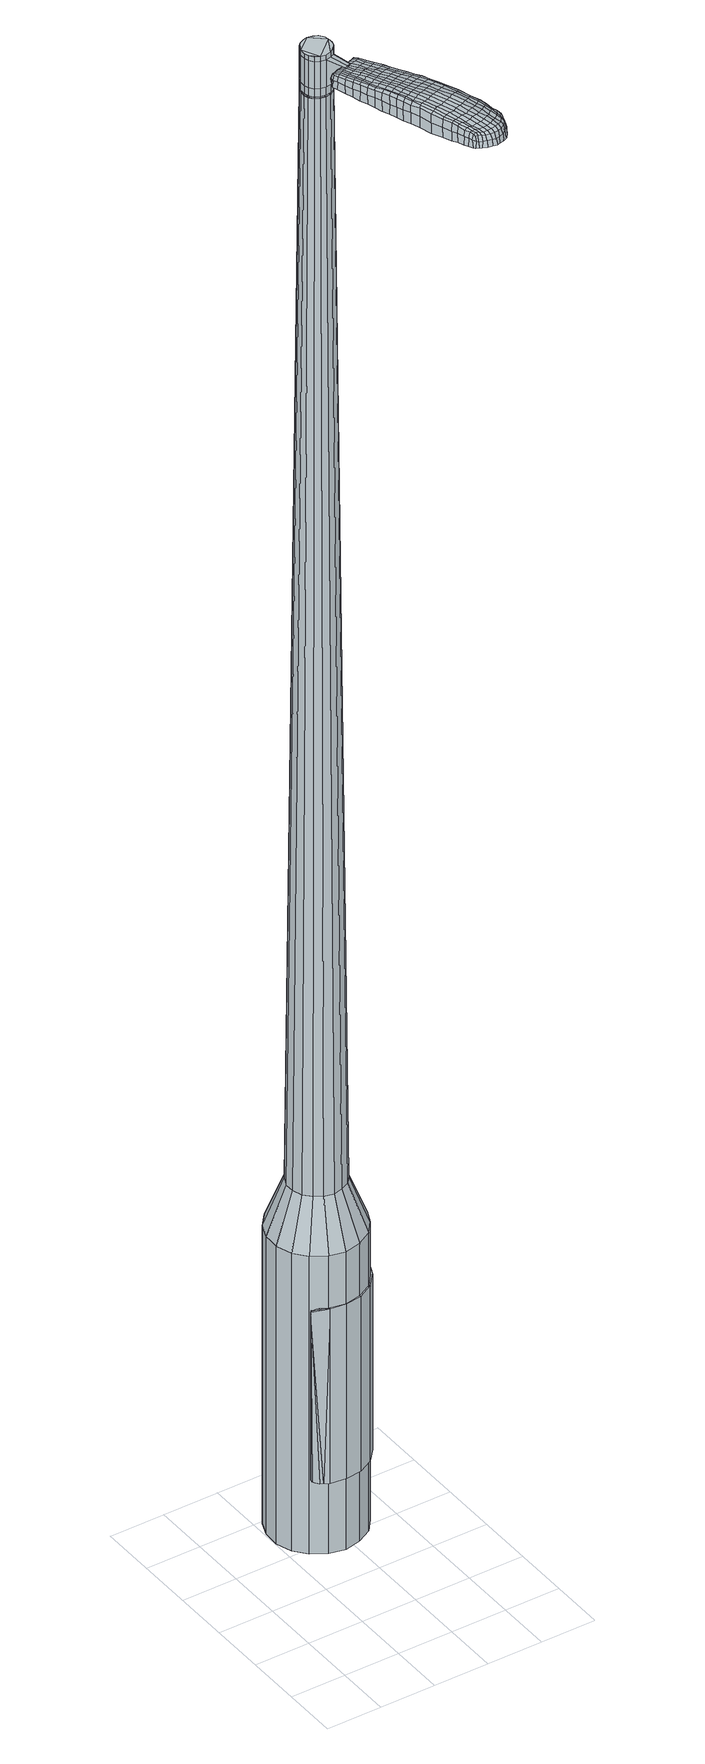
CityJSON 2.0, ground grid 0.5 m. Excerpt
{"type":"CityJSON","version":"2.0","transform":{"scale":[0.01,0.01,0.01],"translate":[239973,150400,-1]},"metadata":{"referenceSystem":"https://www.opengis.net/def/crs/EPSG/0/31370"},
"CityObjects":{
"object1":{"type":"GenericCityObject","attributes":{"cluster":816,"mean_distance_to_centroid":0.321,"new_centroid_x":239973.91,"new_centroid_y":150401.78,"mean_distance_to_camera":9.88,"H1":4.93,"H2":5.12,"Z_final":110.14,"cluster2":-1,"proj_x":239967.3,"proj_y":150404.04,"id_line":24055,"bearing_l":18.87,"distance":6.99,"orientation":"right","G_obj":288.87},"geometry":[{"type":"MultiSurface","lod":"2","boundaries":[[[0,1,2,3]],[[1,4,5,2]],[[4,6,7,5]],[[6,8,9,7]],[[8,10,11,9]],[[10,12,13,11]],[[12,14,15,13]],[[14,16,17,15]],[[16,18,19,17]],[[18,20,21,19]],[[20,22,23,21]],[[22,24,25,23]],[[24,26,27,25]],[[26,28,29,27]],[[28,30,31,29]],[[30,32,33,31]],[[32,34,35,33]],[[34,0,3,35]],[[36,37,38,39]],[[38,40,41,42]],[[41,43,42]],[[42,44,45,46]],[[45,47,46]],[[46,48,49,50]],[[49,51,50]],[[42,46,50,38]],[[50,52,39,38]],[[53,36,39]],[[2,5,7,35]],[[7,9,11,15]],[[11,13,15]],[[15,17,19,23]],[[19,21,23]],[[23,25,27,31]],[[27,29,31]],[[15,23,31,7]],[[31,33,35,7]],[[3,2,35]],[[1,0,54,55]],[[0,34,56,54]],[[34,32,57,56]],[[32,30,58,57]],[[30,28,59,58]],[[28,26,60,59]],[[26,24,61,60]],[[24,22,62,61]],[[22,20,63,62]],[[20,18,64,63]],[[18,16,65,64]],[[16,14,66,65]],[[14,12,67,66]],[[12,10,68,67]],[[10,8,69,68]],[[8,6,70,69]],[[6,4,71,70]],[[4,1,55,71]],[[55,54,72,73]],[[54,56,74,72]],[[56,57,75,74]],[[57,58,76,75]],[[58,59,77,76]],[[59,60,78,77]],[[60,61,79,78]],[[61,62,80,79]],[[62,63,81,80]],[[63,64,82,81]],[[64,65,83,82]],[[65,66,84,83]],[[66,67,85,84]],[[67,68,86,85]],[[68,69,87,86]],[[69,70,88,87]],[[70,71,89,88]],[[71,55,73,89]],[[90,91,92,93]],[[94,95,91,90]],[[96,97,95,94]],[[76,98,97,96]],[[77,99,98,76]],[[100,101,99,77]],[[102,103,101,100]],[[80,104,103,102]],[[105,106,104,80]],[[82,107,106,105]],[[83,108,107,82]],[[109,110,108,83]],[[111,112,110,109]],[[113,114,112,111]],[[115,116,114,113]],[[117,118,116,115]],[[119,120,118,117]],[[93,92,120,119]],[[121,122,123,124]],[[125,121,124,126]],[[127,125,126,128]],[[129,127,128,130]],[[131,129,130,132]],[[133,131,132,134]],[[135,133,134,136]],[[137,135,136,138]],[[139,137,138,140]],[[141,139,140,142]],[[143,141,142,144]],[[145,143,144,146]],[[147,145,146,148]],[[149,147,148,150]],[[151,149,150,152]],[[153,151,152,154]],[[73,72,90,93]],[[72,74,94,90]],[[74,75,96,94]],[[75,76,96]],[[78,100,77]],[[78,79,102,100]],[[79,80,102]],[[81,105,80]],[[81,82,105]],[[84,109,83]],[[84,85,111,109]],[[85,86,113,111]],[[86,87,115,113]],[[87,88,117,115]],[[88,89,119,117]],[[89,73,93,119]],[[155,156,92,91]],[[156,157,120,92]],[[157,158,118,120]],[[158,159,116,118]],[[159,160,114,116]],[[160,161,112,114]],[[161,162,110,112]],[[162,108,110]],[[163,106,107]],[[163,104,106]],[[164,103,104]],[[164,165,101,103]],[[165,99,101]],[[166,97,98]],[[166,167,95,97]],[[167,155,91,95]],[[39,52,153,168]],[[156,155,169,154]],[[53,39,168,122]],[[155,167,123,169]],[[36,53,122,121]],[[167,166,124,123]],[[37,36,121,125]],[[166,98,126,124]],[[38,37,125,127]],[[98,99,128,126]],[[40,38,127,129]],[[99,165,130,128]],[[41,40,129,131]],[[165,164,132,130]],[[43,41,131,133]],[[164,104,134,132]],[[42,43,133,135]],[[104,163,136,134]],[[44,42,135,137]],[[163,107,138,136]],[[45,44,137,139]],[[107,108,140,138]],[[47,45,139,141]],[[108,162,142,140]],[[46,47,141,143]],[[162,161,144,142]],[[48,46,143,145]],[[161,160,146,144]],[[49,48,145,147]],[[160,159,148,146]],[[51,49,147,149]],[[159,158,150,148]],[[50,51,149,151]],[[158,157,152,150]],[[52,50,151,153]],[[157,156,154,152]],[[153,154,170,171]],[[154,169,172,170]],[[169,123,173,172]],[[123,122,174,173]],[[122,168,175,174]],[[168,153,171,175]],[[176,177,178,179]],[[180,176,179,181]],[[176,180,182,183]],[[177,176,183,184]],[[185,186,187,188]],[[189,185,188,190]],[[185,189,191,192]],[[186,185,192,193]],[[194,195,196,197]],[[198,194,197,199]],[[194,198,200,201]],[[195,194,201,202]],[[203,204,205,206]],[[207,203,206,208]],[[203,207,209,210]],[[204,203,210,211]],[[212,213,214,215]],[[216,212,215,217]],[[212,216,218,219]],[[213,212,219,220]],[[221,222,223,224]],[[225,221,224,226]],[[221,225,227,228]],[[222,221,228,229]],[[230,231,232,233]],[[222,230,233,223]],[[230,222,229,234]],[[231,230,234,235]],[[236,237,238,239]],[[231,236,239,232]],[[236,231,235,240]],[[237,236,240,241]],[[242,180,181,243]],[[237,242,243,238]],[[242,237,241,244]],[[180,242,244,182]],[[245,246,247,248]],[[249,245,248,250]],[[245,249,251,252]],[[246,245,252,253]],[[254,255,256,257]],[[246,254,257,247]],[[254,246,253,258]],[[255,254,258,259]],[[260,261,262,263]],[[255,260,263,256]],[[260,255,259,264]],[[261,260,264,265]],[[266,267,268,269]],[[261,266,269,262]],[[266,261,265,270]],[[267,266,270,271]],[[272,177,184,273]],[[267,272,273,268]],[[272,267,271,274]],[[177,272,274,178]],[[275,276,277,278]],[[279,275,278,280]],[[275,279,281,282]],[[276,275,282,283]],[[284,285,286,287]],[[276,284,287,277]],[[284,276,283,288]],[[285,284,288,289]],[[290,291,292,293]],[[285,290,293,286]],[[290,285,289,294]],[[291,290,294,295]],[[296,189,190,297]],[[291,296,297,292]],[[296,291,295,298]],[[189,296,298,191]],[[299,300,301,302]],[[303,299,302,304]],[[299,303,305,306]],[[300,299,306,307]],[[308,309,310,311]],[[300,308,311,301]],[[308,300,307,312]],[[309,308,312,313]],[[314,315,316,317]],[[309,314,317,310]],[[314,309,313,318]],[[315,314,318,319]],[[320,321,322,323]],[[315,320,323,316]],[[320,315,319,324]],[[321,320,324,325]],[[326,186,193,327]],[[321,326,327,322]],[[326,321,325,328]],[[186,326,328,187]],[[329,215,214,330]],[[331,329,330,332]],[[329,331,333,334]],[[215,329,334,217]],[[335,331,332,336]],[[337,335,336,338]],[[335,337,339,340]],[[331,335,340,333]],[[341,337,338,342]],[[343,341,342,344]],[[341,343,345,346]],[[337,341,346,339]],[[347,343,344,348]],[[349,347,348,350]],[[347,349,351,352]],[[343,347,352,345]],[[353,349,350,354]],[[204,353,354,205]],[[353,204,211,355]],[[349,353,355,351]],[[356,357,202,201]],[[358,356,201,200]],[[356,358,359,360]],[[357,356,360,361]],[[362,363,361,360]],[[364,362,360,359]],[[362,364,365,366]],[[363,362,366,367]],[[368,369,367,366]],[[370,368,366,365]],[[368,370,371,372]],[[369,368,372,373]],[[374,375,373,372]],[[376,374,372,371]],[[374,376,209,207]],[[375,374,207,208]],[[377,378,379,380]],[[279,377,380,281]],[[377,279,280,381]],[[378,377,381,382]],[[383,198,199,384]],[[378,383,384,379]],[[383,378,382,385]],[[198,383,385,200]],[[386,387,388,389]],[[225,386,389,227]],[[386,225,226,390]],[[387,386,390,391]],[[392,393,394,395]],[[387,392,395,388]],[[392,387,391,396]],[[393,392,396,397]],[[398,195,202,399]],[[393,398,399,394]],[[398,393,397,400]],[[195,398,400,196]],[[401,402,403,404]],[[183,401,404,184]],[[401,183,182,405]],[[402,401,405,406]],[[407,408,409,410]],[[402,407,410,403]],[[407,402,406,411]],[[408,407,411,412]],[[413,206,205,414]],[[408,413,414,409]],[[413,408,412,415]],[[206,413,415,208]],[[416,417,418,419]],[[188,416,419,190]],[[416,188,187,420]],[[417,416,420,421]],[[422,210,209,423]],[[417,422,423,418]],[[422,417,421,424]],[[210,422,424,211]],[[425,426,427,428]],[[303,425,428,305]],[[425,303,304,429]],[[426,425,429,430]],[[431,216,217,432]],[[426,431,432,427]],[[431,426,430,433]],[[216,431,433,218]],[[434,435,436,437]],[[249,434,437,251]],[[434,249,250,438]],[[435,434,438,439]],[[440,441,442,443]],[[435,440,443,436]],[[440,435,439,444]],[[441,440,444,445]],[[446,213,220,447]],[[441,446,447,442]],[[446,441,445,448]],[[213,446,448,214]],[[449,450,439,438]],[[248,449,438,250]],[[449,248,247,451]],[[450,449,451,452]],[[453,454,445,444]],[[450,453,444,439]],[[453,450,452,455]],[[454,453,455,456]],[[457,330,214,448]],[[454,457,448,445]],[[457,454,456,458]],[[330,457,458,332]],[[459,460,461,462]],[[306,459,462,307]],[[459,306,305,428]],[[460,459,428,427]],[[463,334,333,464]],[[460,463,464,461]],[[463,460,427,432]],[[334,463,432,217]],[[465,466,452,451]],[[257,465,451,247]],[[465,257,256,467]],[[466,465,467,468]],[[469,470,456,455]],[[466,469,455,452]],[[469,466,468,471]],[[470,469,471,472]],[[473,336,332,458]],[[470,473,458,456]],[[473,470,472,474]],[[336,473,474,338]],[[475,476,477,478]],[[312,475,478,313]],[[475,312,307,462]],[[476,475,462,461]],[[479,340,339,480]],[[476,479,480,477]],[[479,476,461,464]],[[340,479,464,333]],[[481,482,468,467]],[[263,481,467,256]],[[481,263,262,483]],[[482,481,483,484]],[[485,486,472,471]],[[482,485,471,468]],[[485,482,484,487]],[[486,485,487,488]],[[489,342,338,474]],[[486,489,474,472]],[[489,486,488,490]],[[342,489,490,344]],[[491,492,493,494]],[[318,491,494,319]],[[491,318,313,478]],[[492,491,478,477]],[[495,346,345,496]],[[492,495,496,493]],[[495,492,477,480]],[[346,495,480,339]],[[497,498,484,483]],[[269,497,483,262]],[[497,269,268,499]],[[498,497,499,500]],[[501,502,488,487]],[[498,501,487,484]],[[501,498,500,503]],[[502,501,503,504]],[[505,348,344,490]],[[502,505,490,488]],[[505,502,504,506]],[[348,505,506,350]],[[507,508,509,510]],[[324,507,510,325]],[[507,324,319,494]],[[508,507,494,493]],[[511,352,351,512]],[[508,511,512,509]],[[511,508,493,496]],[[352,511,496,345]],[[513,514,500,499]],[[273,513,499,268]],[[513,273,184,404]],[[514,513,404,403]],[[515,516,504,503]],[[514,515,503,500]],[[515,514,403,410]],[[516,515,410,409]],[[517,354,350,506]],[[516,517,506,504]],[[517,516,409,414]],[[354,517,414,205]],[[518,519,421,420]],[[328,518,420,187]],[[518,328,325,510]],[[519,518,510,509]],[[520,355,211,424]],[[519,520,424,421]],[[520,519,509,512]],[[355,520,512,351]],[[521,522,382,381]],[[278,521,381,280]],[[521,278,277,523]],[[522,521,523,524]],[[525,358,200,385]],[[522,525,385,382]],[[525,522,524,526]],[[358,525,526,359]],[[527,528,529,530]],[[228,527,530,229]],[[527,228,227,389]],[[528,527,389,388]],[[531,532,533,534]],[[528,531,534,529]],[[531,528,388,395]],[[532,531,395,394]],[[535,357,361,536]],[[532,535,536,533]],[[535,532,394,399]],[[357,535,399,202]],[[537,538,524,523]],[[287,537,523,277]],[[537,287,286,539]],[[538,537,539,540]],[[541,364,359,526]],[[538,541,526,524]],[[541,538,540,542]],[[364,541,542,365]],[[543,544,545,546]],[[234,543,546,235]],[[543,234,229,530]],[[544,543,530,529]],[[547,548,549,550]],[[544,547,550,545]],[[547,544,529,534]],[[548,547,534,533]],[[551,363,367,552]],[[548,551,552,549]],[[551,548,533,536]],[[363,551,536,361]],[[553,554,540,539]],[[293,553,539,286]],[[553,293,292,555]],[[554,553,555,556]],[[557,370,365,542]],[[554,557,542,540]],[[557,554,556,558]],[[370,557,558,371]],[[559,560,561,562]],[[240,559,562,241]],[[559,240,235,546]],[[560,559,546,545]],[[563,564,565,566]],[[560,563,566,561]],[[563,560,545,550]],[[564,563,550,549]],[[567,369,373,568]],[[564,567,568,565]],[[567,564,549,552]],[[369,567,552,367]],[[569,570,556,555]],[[297,569,555,292]],[[569,297,190,419]],[[570,569,419,418]],[[571,376,371,558]],[[570,571,558,556]],[[571,570,418,423]],[[376,571,423,209]],[[572,573,406,405]],[[244,572,405,182]],[[572,244,241,562]],[[573,572,562,561]],[[574,575,412,411]],[[573,574,411,406]],[[574,573,561,566]],[[575,574,566,565]],[[576,375,208,415]],[[575,576,415,412]],[[576,575,565,568]],[[375,576,568,373]],[[577,578,579,580]],[[580,579,581,582]],[[583,581,579,584]],[[584,579,578,585]],[[586,587,588,589]],[[589,588,590,591]],[[592,590,588,593]],[[593,588,587,594]],[[595,596,597,598]],[[598,597,599,600]],[[601,599,597,602]],[[602,597,596,603]],[[604,605,606,607]],[[607,606,608,609]],[[610,608,606,611]],[[611,606,605,612]],[[613,614,615,616]],[[616,615,617,618]],[[619,617,615,620]],[[620,615,614,621]],[[622,623,624,625]],[[625,624,626,627]],[[628,626,624,629]],[[629,624,623,630]],[[631,632,633,634]],[[634,633,623,622]],[[630,623,633,635]],[[635,633,632,636]],[[637,638,639,640]],[[640,639,632,631]],[[636,632,639,641]],[[641,639,638,642]],[[582,581,643,644]],[[644,643,638,637]],[[642,638,643,645]],[[645,643,581,583]],[[646,647,648,649]],[[649,648,650,651]],[[652,650,648,653]],[[653,648,647,654]],[[655,656,657,658]],[[658,657,647,646]],[[654,647,657,659]],[[659,657,656,660]],[[661,662,663,664]],[[664,663,656,655]],[[660,656,663,665]],[[665,663,662,666]],[[667,668,669,670]],[[670,669,662,661]],[[666,662,669,671]],[[671,669,668,672]],[[585,578,673,674]],[[674,673,668,667]],[[672,668,673,675]],[[675,673,578,577]],[[676,677,678,679]],[[679,678,680,681]],[[682,680,678,683]],[[683,678,677,684]],[[685,686,687,688]],[[688,687,677,676]],[[684,677,687,689]],[[689,687,686,690]],[[691,692,693,694]],[[694,693,686,685]],[[690,686,693,695]],[[695,693,692,696]],[[591,590,697,698]],[[698,697,692,691]],[[696,692,697,699]],[[699,697,590,592]],[[700,701,702,703]],[[703,702,704,705]],[[706,704,702,707]],[[707,702,701,708]],[[709,710,711,712]],[[712,711,701,700]],[[708,701,711,713]],[[713,711,710,714]],[[715,716,717,718]],[[718,717,710,709]],[[714,710,717,719]],[[719,717,716,720]],[[721,722,723,724]],[[724,723,716,715]],[[720,716,723,725]],[[725,723,722,726]],[[594,587,727,728]],[[728,727,722,721]],[[726,722,727,729]],[[729,727,587,586]],[[613,616,730,731]],[[731,730,732,733]],[[734,732,730,174]],[[174,730,616,618]],[[733,732,735,736]],[[736,735,737,738]],[[739,737,735,740]],[[740,735,732,734]],[[738,737,741,742]],[[742,741,743,744]],[[745,743,741,746]],[[746,741,737,739]],[[744,743,747,748]],[[748,747,749,750]],[[751,749,747,752]],[[752,747,743,745]],[[750,749,753,754]],[[754,753,605,604]],[[612,605,753,755]],[[755,753,749,751]],[[603,756,757,602]],[[602,757,758,601]],[[759,758,757,760]],[[760,757,756,761]],[[761,762,763,760]],[[760,763,764,759]],[[765,764,763,766]],[[766,763,762,767]],[[767,768,769,766]],[[766,769,770,765]],[[771,770,769,772]],[[772,769,768,773]],[[773,774,775,772]],[[772,775,776,771]],[[610,776,775,608]],[[608,775,774,609]],[[777,778,779,780]],[[780,779,680,682]],[[681,680,779,781]],[[781,779,778,782]],[[600,599,783,784]],[[784,783,778,777]],[[782,778,783,785]],[[785,783,599,601]],[[786,787,788,789]],[[789,788,626,628]],[[627,626,788,790]],[[790,788,787,791]],[[792,793,794,795]],[[795,794,787,786]],[[791,787,794,796]],[[796,794,793,797]],[[603,596,798,799]],[[799,798,793,792]],[[797,793,798,800]],[[800,798,596,595]],[[801,802,803,804]],[[804,803,584,585]],[[583,584,803,805]],[[805,803,802,806]],[[807,808,809,810]],[[810,809,802,801]],[[806,802,809,811]],[[811,809,808,812]],[[604,607,813,814]],[[814,813,808,807]],[[812,808,813,815]],[[815,813,607,609]],[[816,817,818,819]],[[819,818,589,591]],[[586,589,818,820]],[[820,818,817,821]],[[610,611,822,823]],[[823,822,817,816]],[[821,817,822,824]],[[824,822,611,612]],[[825,826,827,828]],[[828,827,704,706]],[[704,827,705]],[[705,827,826,829]],[[618,617,830,831]],[[831,830,826,825]],[[829,826,830,832]],[[832,830,617,619]],[[833,834,835,836]],[[836,835,650,652]],[[651,650,835,837]],[[837,835,834,838]],[[839,840,841,842]],[[842,841,834,833]],[[838,834,841,843]],[[843,841,840,844]],[[621,614,845,846]],[[846,845,840,839]],[[844,840,845,847]],[[847,845,614,613]],[[838,848,849,837]],[[837,849,649,651]],[[646,649,849,850]],[[850,849,848,851]],[[844,852,853,843]],[[843,853,848,838]],[[851,848,853,854]],[[854,853,852,855]],[[613,731,856,847]],[[847,856,852,844]],[[855,852,856,857]],[[857,856,731,733]],[[858,859,860,861]],[[861,860,707,708]],[[706,707,860,828]],[[828,860,859,825]],[[734,174,862,863]],[[863,862,859,858]],[[825,859,862,831]],[[831,862,174,618]],[[851,864,850]],[[850,864,658,646]],[[655,658,864,865]],[[855,866,867,854]],[[854,867,864,851]],[[865,864,867,868]],[[868,867,866,869]],[[733,736,870,857]],[[857,870,866,855]],[[869,866,870,871]],[[871,870,736,738]],[[872,873,874,875]],[[875,874,713,714]],[[708,713,874,861]],[[861,874,873,858]],[[739,740,876,877]],[[877,876,873,872]],[[858,873,876,863]],[[863,876,740,734]],[[878,879,865]],[[865,879,664,655]],[[661,664,879,880]],[[880,879,878,881]],[[869,882,883,868]],[[868,883,878,865]],[[881,878,883,884]],[[884,883,882,885]],[[738,742,886,871]],[[871,886,882,869]],[[885,882,886,887]],[[887,886,742,744]],[[888,889,890,891]],[[891,890,719,720]],[[714,719,890,875]],[[875,890,889,872]],[[745,746,892,893]],[[893,892,889,888]],[[872,889,892,877]],[[877,892,746,739]],[[881,894,895,880]],[[880,895,670,661]],[[667,670,895,896]],[[896,895,894,897]],[[885,898,899,884]],[[884,899,894,881]],[[897,894,899,900]],[[900,899,898,901]],[[744,748,902,887]],[[887,902,898,885]],[[901,898,902,903]],[[903,902,748,750]],[[904,905,906,907]],[[907,906,725,726]],[[720,725,906,891]],[[891,906,905,888]],[[751,752,908,909]],[[909,908,905,904]],[[888,905,908,893]],[[893,908,752,745]],[[897,910,911,896]],[[896,911,674,667]],[[585,674,911,804]],[[804,911,910,801]],[[901,912,913,900]],[[900,913,910,897]],[[801,910,913,810]],[[810,913,912,807]],[[750,754,914,903]],[[903,914,912,901]],[[807,912,914,814]],[[814,914,754,604]],[[821,915,916,820]],[[820,916,729,586]],[[726,729,916,907]],[[907,916,915,904]],[[612,755,917,824]],[[824,917,915,821]],[[904,915,917,909]],[[909,917,755,751]],[[782,918,919,781]],[[781,919,679,681]],[[676,679,919,920]],[[920,919,918,921]],[[601,758,922,785]],[[785,922,918,782]],[[921,918,922,923]],[[923,922,758,759]],[[924,925,926,927]],[[927,926,629,630]],[[628,629,926,789]],[[789,926,925,786]],[[928,929,930,931]],[[931,930,925,924]],[[786,925,930,795]],[[795,930,929,792]],[[761,756,932,933]],[[933,932,929,928]],[[792,929,932,799]],[[799,932,756,603]],[[921,934,935,920]],[[920,935,688,676]],[[685,688,935,936]],[[936,935,934,937]],[[759,764,938,923]],[[923,938,934,921]],[[937,934,938,939]],[[939,938,764,765]],[[940,941,942,943]],[[943,942,635,636]],[[630,635,942,927]],[[927,942,941,924]],[[944,945,946,947]],[[947,946,941,940]],[[924,941,946,931]],[[931,946,945,928]],[[767,762,948,949]],[[949,948,945,944]],[[928,945,948,933]],[[933,948,762,761]],[[937,950,951,936]],[[936,951,694,685]],[[691,694,951,952]],[[952,951,950,953]],[[765,770,954,939]],[[939,954,950,937]],[[953,950,954,955]],[[955,954,770,771]],[[956,957,958,959]],[[959,958,641,642]],[[636,641,958,943]],[[943,958,957,940]],[[960,961,962,963]],[[963,962,957,956]],[[940,957,962,947]],[[947,962,961,944]],[[773,768,964,965]],[[965,964,961,960]],[[944,961,964,949]],[[949,964,768,767]],[[953,966,967,952]],[[952,967,698,691]],[[591,698,967,819]],[[819,967,966,816]],[[771,776,968,955]],[[955,968,966,953]],[[816,966,968,823]],[[823,968,776,610]],[[806,969,970,805]],[[805,970,645,583]],[[642,645,970,959]],[[959,970,969,956]],[[812,971,972,811]],[[811,972,969,806]],[[956,969,972,963]],[[963,972,971,960]],[[609,774,973,815]],[[815,973,971,812]],[[960,971,973,965]],[[965,973,774,773]],[[577,580,179,178]],[[580,582,181,179]],[[592,593,192,191]],[[593,594,193,192]],[[595,598,197,196]],[[598,600,199,197]],[[619,620,219,218]],[[620,621,220,219]],[[622,625,224,223]],[[625,627,226,224]],[[631,634,233,232]],[[634,622,223,233]],[[637,640,239,238]],[[640,631,232,239]],[[582,644,243,181]],[[644,637,238,243]],[[652,653,252,251]],[[653,654,253,252]],[[654,659,258,253]],[[659,660,259,258]],[[660,665,264,259]],[[665,666,265,264]],[[666,671,270,265]],[[671,672,271,270]],[[672,675,274,271]],[[675,577,178,274]],[[682,683,282,281]],[[683,684,283,282]],[[684,689,288,283]],[[689,690,289,288]],[[690,695,294,289]],[[695,696,295,294]],[[696,699,298,295]],[[699,592,191,298]],[[700,703,302,301]],[[703,705,304,302]],[[709,712,311,310]],[[712,700,301,311]],[[715,718,317,316]],[[718,709,310,317]],[[721,724,323,322]],[[724,715,316,323]],[[594,728,327,193]],[[728,721,322,327]],[[777,780,380,379]],[[780,682,281,380]],[[600,784,384,199]],[[784,777,379,384]],[[627,790,390,226]],[[790,791,391,390]],[[791,796,396,391]],[[796,797,397,396]],[[797,800,400,397]],[[800,595,196,400]],[[705,429,304]],[[705,829,430,429]],[[829,832,433,430]],[[832,619,218,433]],[[833,836,437,436]],[[836,652,251,437]],[[839,842,443,442]],[[842,833,436,443]],[[621,846,447,220]],[[846,839,442,447]],[[974,975,976,977]],[[978,979,977,976]],[[980,981,982,983]],[[984,985,986,987]],[[975,988,989,976]],[[990,978,976,989]],[[991,980,983,992]],[[993,994,985,984]],[[988,995,996,989]],[[996,997,990,989]],[[998,991,992,999]],[[1000,994,993,1001]],[[995,1002,1003,996]],[[1003,1004,997,996]],[[1005,998,999,1006]],[[1007,1000,1001,1008]],[[1009,1010,1011,1012]],[[1013,1014,1010,1009]],[[1013,1015,1016,1014]],[[1015,1017,1018,1016]],[[1019,1020,1021,1022]],[[1023,1024,1020,1019]],[[1025,1026,1024,1023]],[[1027,1028,1026,1025]],[[1022,1011,1010,1019]],[[1019,1010,1014,1023]],[[1014,1016,1025,1023]],[[1016,1018,1027,1025]],[[983,982,979,978]],[[992,983,978,990]],[[997,999,992,990]],[[1004,1006,999,997]],[[984,987,981,980]],[[993,984,980,991]],[[1001,993,991,998]],[[1008,1001,998,1005]],[[985,1009,1012,986]],[[994,1013,1009,985]],[[1015,1013,994,1000]],[[1017,1015,1000,1007]],[[1029,1030,1031,1032]],[[1031,1033,1034,1035]],[[1031,1035,1036,1037]],[[1031,1037,1032]],[[1038,1029,1032,1039]],[[1040,1039,1032,1041]],[[1042,1041,1032]],[[1043,1031,1030,1044]],[[1045,1043,1044,1046]],[[1047,1045,1046,1048]],[[1049,1047,1048,1050]],[[1051,1049,1050,1052]],[[1052,1053,1054,1055]],[[1052,1055,1056,1057]],[[1052,1057,1058,1059]],[[1058,1060,1061,1062]],[[1058,1062,1063,1064]],[[1058,1064,1059]],[[1052,1059,1051]],[[1065,1066,1030,1029]],[[1067,1068,1033,1031]],[[1069,1070,1042,1032]],[[1066,1071,1044,1030]],[[1072,1067,1031,1043]],[[1071,1073,1046,1044]],[[1074,1072,1043,1045]],[[1073,1075,1048,1046]],[[1076,1074,1045,1047]],[[1075,1077,1050,1048]],[[1078,1076,1047,1049]],[[1077,1079,1052,1050]],[[1080,1078,1049,1051]],[[1079,1081,1053,1052]],[[1082,1083,1060,1058]],[[1084,1080,1051,1059]],[[1054,1053,1081,1085]],[[1055,1054,1085,1086]],[[1056,1055,1086,1087]],[[1057,1056,1087,1088]],[[1058,1057,1088,1082]],[[1089,1065,1029,1038]],[[1090,1089,1038,1039]],[[1091,1090,1039,1040]],[[1092,1091,1040,1041]],[[1070,1092,1041,1042]],[[1034,1033,1068,1093]],[[1061,1060,1083,1094]],[[1035,1034,1093,1095]],[[1036,1035,1095,1096]],[[1037,1036,1096,1097]],[[1032,1037,1097,1069]],[[1062,1061,1094,1098]],[[1063,1062,1098,1099]],[[1064,1063,1099,1100]],[[1059,1064,1100,1084]]]}]}
},
"vertices":[
[107,137,384],[92,134,384],[92,134,96],[107,137,96],[78,137,384],[78,137,96],[65,145,384],[65,145,96],[56,156,384],[56,156,96],[51,170,384],[51,170,96],[52,185,384],[52,185,96],[57,198,384],[57,198,96],[67,210,384],[67,210,96],[79,217,384],[79,217,96],[94,219,384],[94,219,96],[108,216,384],[108,216,96],[121,208,384],[121,208,96],[130,197,384],[130,197,96],[135,183,384],[135,183,96],[135,168,384],[135,168,96],[129,155,384],[129,155,96],[120,144,384],[120,144,96],[105,170,1524],[106,174,1524],[106,179,1524],[98,164,1524],[105,183,1524],[102,187,1524],[93,190,1524],[98,189,1524],[89,189,1524],[85,187,1524],[80,179,1524],[82,184,1524],[80,174,1524],[81,170,1524],[88,164,1524],[84,166,1524],[93,163,1524],[102,166,1524],[101,153,429],[93,151,429],[109,157,429],[115,164,429],[118,172,429],[118,180,429],[115,189,429],[110,196,429],[102,200,429],[94,202,429],[85,200,429],[77,196,429],[72,190,429],[68,181,429],[68,173,429],[71,164,429],[77,158,429],[84,153,429],[98,164,1483],[93,163,1483],[102,166,1483],[105,170,1483],[106,174,1483],[106,179,1483],[105,183,1483],[102,187,1483],[98,189,1483],[93,190,1483],[89,189,1483],[85,187,1483],[82,184,1483],[80,179,1483],[80,174,1483],[81,170,1483],[84,166,1483],[88,164,1483],[97,164,1483],[97,164,1485],[93,164,1485],[93,164,1483],[101,167,1483],[101,167,1485],[104,170,1483],[104,170,1485],[106,174,1485],[106,179,1485],[104,183,1483],[104,183,1485],[102,186,1483],[102,186,1485],[98,189,1485],[93,189,1483],[93,189,1485],[89,189,1485],[85,187,1485],[82,183,1483],[82,183,1485],[81,179,1483],[81,179,1485],[80,175,1483],[80,175,1485],[82,170,1483],[82,170,1485],[85,167,1483],[85,167,1485],[89,165,1483],[89,165,1485],[105,170,1519],[102,166,1519],[102,166,1493],[105,170,1493],[106,174,1519],[106,174,1493],[106,179,1519],[106,179,1493],[105,183,1519],[105,183,1493],[102,187,1519],[102,187,1493],[98,189,1519],[98,189,1493],[93,190,1519],[93,190,1493],[89,189,1519],[89,189,1493],[85,187,1519],[85,187,1493],[82,184,1519],[82,184,1493],[80,179,1519],[80,179,1493],[80,174,1519],[80,174,1493],[81,170,1519],[81,170,1493],[84,166,1519],[84,166,1493],[88,164,1519],[88,164,1493],[93,163,1519],[93,163,1493],[98,164,1485],[93,163,1485],[88,164,1485],[84,166,1485],[81,170,1485],[80,174,1485],[80,179,1485],[82,184,1485],[93,190,1485],[102,187,1485],[105,183,1485],[105,170,1485],[102,166,1485],[98,164,1519],[98,164,1493],[101,145,1513],[101,145,1518],[104,146,1513],[107,147,1513],[107,147,1518],[104,146,1518],[109,70,1519],[107,77,1518],[106,75,1509],[108,68,1510],[112,62,1519],[111,60,1510],[113,63,1526],[110,71,1525],[108,78,1525],[146,82,1519],[143,89,1518],[141,89,1525],[144,82,1525],[149,74,1519],[147,74,1526],[150,73,1510],[147,81,1510],[145,88,1509],[153,7,1519],[149,6,1519],[149,5,1513],[153,6,1513],[156,9,1519],[157,8,1513],[156,11,1524],[152,8,1524],[149,7,1524],[129,77,1530],[126,84,1529],[123,83,1529],[126,76,1530],[132,68,1531],[128,67,1531],[135,70,1530],[132,78,1530],[130,85,1529],[102,153,1512],[100,152,1512],[100,151,1517],[103,152,1517],[105,154,1512],[105,153,1517],[106,153,1506],[103,152,1506],[100,152,1506],[129,14,1519],[128,17,1519],[127,16,1512],[129,13,1512],[131,12,1518],[130,11,1512],[131,13,1522],[131,15,1523],[129,18,1524],[126,21,1519],[124,27,1519],[123,25,1512],[125,20,1512],[127,22,1524],[125,28,1525],[122,32,1519],[119,40,1519],[118,38,1511],[121,31,1511],[123,33,1526],[120,41,1526],[115,50,1519],[114,49,1510],[116,52,1526],[89,141,1513],[91,134,1513],[92,135,1518],[90,142,1517],[88,146,1512],[89,146,1516],[87,145,1506],[88,140,1507],[90,132,1507],[93,126,1514],[95,119,1515],[96,120,1520],[94,127,1519],[92,125,1507],[94,118,1507],[97,112,1515],[99,105,1516],[100,106,1522],[98,113,1521],[96,110,1508],[98,103,1508],[101,98,1517],[103,90,1517],[104,92,1524],[102,99,1523],[100,96,1508],[102,89,1509],[105,83,1518],[106,85,1524],[104,82,1509],[164,25,1519],[163,28,1519],[162,28,1524],[162,25,1523],[164,22,1518],[163,23,1522],[165,22,1512],[165,24,1512],[164,28,1512],[162,33,1519],[160,39,1519],[159,39,1525],[160,33,1524],[163,32,1512],[162,38,1512],[159,44,1519],[156,52,1519],[155,52,1526],[157,45,1526],[160,44,1511],[158,51,1511],[153,63,1519],[151,63,1526],[154,62,1510],[118,151,1513],[121,144,1513],[122,143,1507],[119,150,1507],[115,156,1512],[117,155,1506],[115,154,1516],[117,151,1517],[119,144,1518],[124,137,1514],[126,130,1515],[128,129,1507],[125,136,1507],[122,137,1519],[125,130,1520],[129,123,1515],[132,116,1516],[134,115,1508],[131,122,1508],[128,123,1521],[130,116,1522],[135,109,1517],[138,102,1517],[139,101,1509],[137,108,1508],[133,109,1523],[136,102,1524],[140,95,1518],[142,95,1509],[139,96,1524],[104,147,1519],[102,146,1519],[107,140,1520],[104,139,1520],[110,141,1520],[107,148,1519],[109,133,1522],[107,132,1522],[112,126,1523],[109,125,1523],[115,127,1523],[112,134,1521],[114,119,1524],[111,118,1524],[117,112,1525],[114,111,1525],[120,113,1525],[117,120,1524],[119,105,1526],[116,104,1526],[121,98,1527],[119,97,1527],[125,99,1527],[122,106,1526],[124,91,1528],[121,90,1528],[127,92,1528],[151,11,1527],[148,10,1527],[155,13,1526],[153,18,1527],[150,16,1528],[146,14,1528],[148,22,1529],[144,20,1529],[151,24,1528],[149,30,1530],[145,28,1530],[142,27,1530],[143,35,1531],[139,34,1531],[147,37,1530],[144,46,1531],[140,44,1531],[137,43,1531],[136,56,1531],[133,55,1531],[140,58,1531],[163,20,1518],[162,17,1519],[163,17,1513],[165,20,1513],[162,21,1523],[161,18,1523],[160,13,1519],[160,12,1513],[159,14,1524],[132,10,1518],[135,9,1518],[135,10,1523],[133,12,1523],[132,9,1513],[134,8,1513],[138,7,1519],[142,6,1519],[141,7,1524],[138,9,1523],[138,6,1513],[142,5,1513],[145,5,1519],[145,7,1524],[146,4,1513],[112,72,1528],[113,72,1528],[111,79,1528],[110,79,1527],[114,64,1528],[116,64,1529],[116,73,1529],[119,74,1530],[117,81,1529],[114,80,1528],[119,65,1529],[122,65,1530],[122,75,1530],[120,82,1529],[125,66,1531],[142,82,1528],[140,81,1529],[143,73,1529],[145,74,1528],[140,89,1527],[138,88,1528],[136,80,1529],[139,71,1530],[134,87,1528],[114,157,1512],[112,156,1512],[112,155,1517],[114,156,1517],[115,157,1506],[113,156,1506],[109,155,1512],[109,154,1517],[109,155,1506],[88,149,1512],[90,149,1512],[90,148,1506],[88,147,1506],[89,148,1517],[91,148,1517],[92,150,1512],[95,151,1512],[95,150,1506],[92,149,1506],[93,149,1517],[95,150,1517],[97,152,1512],[97,151,1506],[98,150,1517],[91,142,1519],[93,143,1519],[93,135,1520],[95,136,1520],[95,144,1519],[97,145,1519],[97,137,1520],[99,137,1520],[100,145,1519],[102,138,1520],[115,151,1519],[114,150,1519],[116,143,1520],[118,144,1520],[111,149,1519],[113,142,1520],[95,128,1521],[97,129,1521],[97,121,1522],[99,122,1522],[99,129,1521],[102,130,1521],[101,122,1522],[104,123,1523],[104,131,1522],[107,124,1523],[121,137,1521],[119,136,1521],[122,129,1522],[124,130,1522],[116,135,1521],[118,128,1522],[99,114,1523],[101,114,1523],[101,107,1524],[103,107,1524],[103,115,1523],[106,116,1524],[106,108,1525],[108,109,1525],[109,117,1524],[111,110,1525],[126,123,1523],[124,122,1523],[127,115,1524],[129,116,1524],[121,121,1524],[123,114,1525],[104,100,1525],[105,100,1525],[106,93,1526],[107,93,1526],[108,101,1526],[111,102,1526],[110,94,1527],[113,95,1527],[113,103,1526],[116,96,1527],[132,109,1525],[130,108,1525],[132,102,1526],[134,102,1526],[126,107,1526],[129,100,1527],[108,86,1527],[109,86,1527],[112,87,1527],[115,88,1528],[118,89,1528],[137,96,1527],[135,95,1527],[131,93,1528],[162,23,1525],[160,21,1525],[161,27,1526],[159,24,1526],[158,17,1526],[157,21,1527],[132,14,1525],[134,13,1525],[133,16,1526],[131,17,1525],[137,11,1525],[140,10,1526],[139,14,1527],[136,15,1526],[144,10,1526],[143,14,1527],[159,32,1526],[158,30,1527],[158,38,1527],[156,36,1528],[155,27,1528],[153,33,1529],[129,22,1526],[131,21,1527],[128,27,1528],[126,28,1527],[133,20,1527],[137,20,1528],[135,26,1529],[131,26,1528],[141,20,1528],[138,27,1530],[156,44,1528],[154,42,1529],[153,52,1528],[151,50,1529],[151,40,1529],[148,48,1530],[124,33,1528],[126,33,1528],[123,41,1529],[121,41,1528],[129,33,1529],[132,33,1530],[130,41,1530],[126,41,1530],[136,33,1530],[133,42,1531],[149,63,1529],[147,61,1529],[144,60,1530],[118,52,1528],[120,52,1529],[122,53,1530],[126,53,1530],[129,54,1531],[108,75,1509],[109,77,1518],[111,70,1518],[110,69,1509],[113,62,1519],[112,60,1510],[115,63,1525],[112,72,1525],[110,78,1525],[139,88,1525],[141,88,1518],[144,81,1518],[142,82,1525],[147,73,1519],[145,74,1525],[149,72,1510],[146,80,1509],[143,87,1509],[149,7,1513],[149,8,1519],[152,9,1519],[152,8,1513],[155,11,1519],[155,10,1513],[154,12,1524],[151,10,1524],[148,9,1524],[123,82,1528],[126,83,1528],[129,77,1529],[126,76,1529],[132,68,1529],[129,67,1529],[135,69,1529],[132,78,1529],[130,85,1528],[101,149,1516],[101,150,1512],[103,151,1512],[103,150,1516],[106,152,1512],[106,151,1516],[107,151,1506],[103,150,1506],[101,149,1506],[129,17,1512],[130,18,1519],[131,15,1518],[130,14,1512],[132,13,1518],[131,12,1512],[133,14,1522],[132,16,1523],[131,19,1523],[125,26,1512],[126,27,1519],[128,22,1519],[127,21,1512],[129,23,1524],[127,28,1525],[120,39,1511],[121,40,1519],[123,33,1519],[122,31,1511],[124,34,1525],[122,41,1526],[117,51,1519],[116,49,1510],[118,52,1526],[94,135,1518],[93,134,1513],[91,141,1513],[92,142,1517],[90,146,1512],[91,146,1515],[89,145,1506],[90,140,1506],[92,133,1507],[98,121,1520],[97,120,1514],[95,127,1514],[96,128,1519],[94,125,1507],[96,118,1507],[102,106,1522],[101,105,1516],[99,112,1515],[100,113,1521],[98,111,1508],[100,104,1508],[106,92,1523],[105,91,1517],[103,98,1516],[104,99,1522],[102,96,1508],[104,89,1508],[107,84,1517],[108,85,1524],[106,82,1509],[160,28,1523],[161,28,1519],[162,25,1518],[160,25,1523],[162,23,1518],[161,23,1522],[163,22,1512],[163,24,1512],[163,27,1512],[157,38,1525],[158,38,1519],[160,33,1519],[158,33,1524],[161,32,1512],[160,37,1512],[153,52,1526],[154,51,1519],[157,44,1519],[155,44,1525],[159,43,1511],[156,51,1511],[151,62,1519],[149,62,1526],[153,61,1510],[120,142,1507],[119,143,1513],[116,150,1513],[117,149,1506],[114,154,1512],[115,154,1506],[114,153,1515],[115,150,1517],[118,143,1518],[126,128,1507],[125,129,1514],[122,136,1514],[123,135,1507],[120,136,1519],[123,129,1520],[132,114,1508],[130,115,1516],[127,122,1515],[129,121,1508],[126,122,1521],[129,115,1522],[138,101,1508],[136,101,1517],[133,108,1516],[135,107,1508],[131,108,1522],[134,102,1523],[139,95,1517],[140,94,1509],[137,95,1524],[105,146,1518],[102,145,1518],[107,139,1519],[105,139,1519],[110,140,1519],[109,132,1520],[107,132,1520],[112,125,1521],[109,124,1521],[115,126,1521],[112,133,1520],[114,118,1523],[112,117,1523],[117,111,1524],[114,110,1524],[120,112,1524],[117,119,1523],[119,104,1525],[116,103,1525],[122,97,1526],[119,96,1526],[125,98,1526],[122,105,1525],[124,90,1527],[121,89,1527],[127,91,1527],[147,11,1526],[151,12,1526],[154,14,1525],[153,18,1526],[149,16,1526],[146,15,1526],[144,21,1528],[147,22,1528],[151,24,1527],[148,31,1528],[145,29,1529],[142,28,1529],[140,35,1530],[143,36,1530],[146,37,1529],[143,46,1530],[140,44,1530],[137,43,1530],[133,55,1530],[136,56,1530],[139,57,1530],[162,18,1513],[160,19,1518],[162,21,1518],[163,21,1512],[160,22,1523],[160,20,1523],[158,15,1519],[159,14,1513],[157,16,1523],[136,12,1523],[136,11,1518],[134,12,1518],[134,13,1523],[133,11,1512],[135,10,1512],[142,9,1523],[142,8,1519],[139,9,1519],[139,11,1523],[138,8,1513],[142,7,1513],[145,8,1519],[145,9,1524],[146,7,1513],[112,79,1527],[114,72,1527],[113,72,1527],[111,79,1526],[116,64,1527],[117,64,1528],[118,81,1528],[120,74,1528],[117,73,1528],[115,80,1527],[119,65,1528],[122,65,1529],[123,75,1529],[120,82,1528],[126,66,1529],[143,73,1528],[140,81,1527],[141,81,1527],[144,73,1527],[139,88,1526],[137,87,1527],[136,79,1528],[139,71,1528],[134,86,1527],[112,153,1516],[113,154,1512],[114,155,1512],[113,154,1516],[114,154,1506],[109,153,1512],[109,152,1516],[110,153,1506],[90,146,1506],[91,147,1512],[90,147,1512],[89,146,1506],[91,146,1516],[92,146,1516],[95,148,1506],[96,149,1512],[93,148,1512],[93,147,1506],[94,147,1516],[96,148,1516],[98,149,1512],[98,149,1506],[99,149,1516],[93,142,1518],[92,142,1518],[94,135,1519],[95,135,1519],[98,144,1518],[95,143,1518],[97,136,1519],[100,137,1519],[100,144,1518],[102,138,1519],[116,142,1519],[114,149,1518],[115,149,1518],[117,143,1519],[111,148,1518],[113,141,1519],[97,128,1520],[99,121,1521],[102,130,1520],[99,129,1520],[102,122,1521],[104,123,1521],[104,131,1520],[107,124,1521],[122,129,1521],[119,135,1520],[120,136,1520],[123,129,1521],[116,134,1520],[118,127,1521],[102,114,1522],[101,114,1522],[103,107,1523],[104,107,1523],[106,116,1522],[104,115,1522],[106,108,1523],[109,109,1524],[109,117,1523],[111,109,1524],[127,115,1523],[124,122,1522],[125,122,1522],[128,115,1523],[121,120,1522],[123,114,1523],[106,100,1524],[105,100,1524],[107,93,1525],[108,93,1525],[111,102,1525],[108,101,1524],[110,94,1525],[113,95,1526],[114,102,1525],[116,95,1526],[132,101,1525],[129,108,1524],[131,108,1524],[133,101,1525],[126,107,1524],[129,100,1525],[110,86,1526],[109,86,1526],[115,88,1527],[113,87,1526],[118,88,1527],[135,94,1526],[136,95,1526],[131,93,1526],[159,21,1524],[160,24,1524],[159,27,1525],[158,25,1525],[157,18,1525],[156,21,1525],[133,17,1525],[135,14,1524],[133,15,1524],[132,18,1525],[139,15,1526],[141,11,1525],[138,13,1524],[136,16,1525],[144,11,1525],[143,15,1526],[157,30,1526],[158,32,1526],[156,38,1526],[155,36,1527],[154,27,1526],[152,33,1527],[129,28,1527],[131,22,1526],[130,23,1526],[128,28,1526],[135,27,1528],[137,20,1527],[134,21,1526],[132,27,1527],[141,21,1527],[138,27,1528],[153,42,1527],[155,44,1527],[152,51,1527],[151,50,1528],[150,40,1528],[147,48,1529],[124,41,1528],[127,34,1527],[125,34,1527],[123,42,1527],[130,42,1529],[133,33,1529],[130,33,1528],[127,41,1528],[136,34,1529],[133,42,1530],[147,61,1528],[148,62,1528],[143,59,1529],[120,53,1528],[119,53,1528],[126,53,1529],[123,53,1529],[129,54,1530],[89,146,1508],[96,148,1508],[105,117,1509],[98,114,1509],[111,96,1510],[103,93,1510],[123,58,1512],[115,55,1512],[109,72,1511],[118,75,1511],[129,41,1513],[134,29,1514],[126,26,1514],[120,38,1513],[102,150,1508],[112,119,1509],[119,99,1510],[132,61,1512],[126,78,1511],[138,44,1513],[142,31,1514],[108,152,1508],[120,122,1509],[128,101,1510],[141,64,1512],[135,81,1511],[151,34,1514],[147,47,1513],[115,154,1508],[127,124,1509],[136,104,1510],[150,67,1512],[144,84,1511],[159,37,1514],[156,50,1513],[139,16,1514],[142,12,1514],[135,10,1514],[131,13,1514],[147,19,1514],[148,14,1514],[155,21,1514],[155,17,1514],[163,24,1514],[162,19,1514],[146,8,1515],[150,6,1515],[149,6,1515],[142,7,1515],[150,10,1515],[151,7,1515],[154,11,1515],[152,7,1515],[158,13,1515],[153,8,1515],[136,171,334],[136,167,334],[136,167,165],[136,181,171],[136,171,165],[136,175,165],[136,178,166],[136,180,167],[136,181,169],[136,175,334],[136,178,333],[136,180,332],[136,181,331],[136,181,328],[130,153,165],[130,153,334],[120,142,165],[120,142,334],[107,135,165],[107,135,334],[92,133,165],[92,133,334],[78,135,165],[78,135,334],[74,138,334],[71,139,334],[68,141,333],[66,142,332],[65,143,331],[65,143,328],[74,138,165],[65,143,171],[65,143,169],[66,142,167],[68,141,166],[71,139,165],[133,171,334],[133,167,334],[133,167,165],[133,171,165],[133,181,171],[133,181,328],[128,155,334],[128,155,165],[119,145,334],[119,145,165],[106,138,334],[106,138,165],[92,136,334],[92,136,165],[79,138,334],[79,138,165],[75,140,334],[67,145,328],[67,145,171],[75,140,165],[72,142,334],[70,143,333],[68,144,332],[67,145,331],[133,175,334],[133,178,333],[133,180,332],[133,181,331],[133,175,165],[67,145,169],[133,178,166],[133,180,167],[133,181,169],[68,144,167],[70,143,166],[72,142,165]
]}
